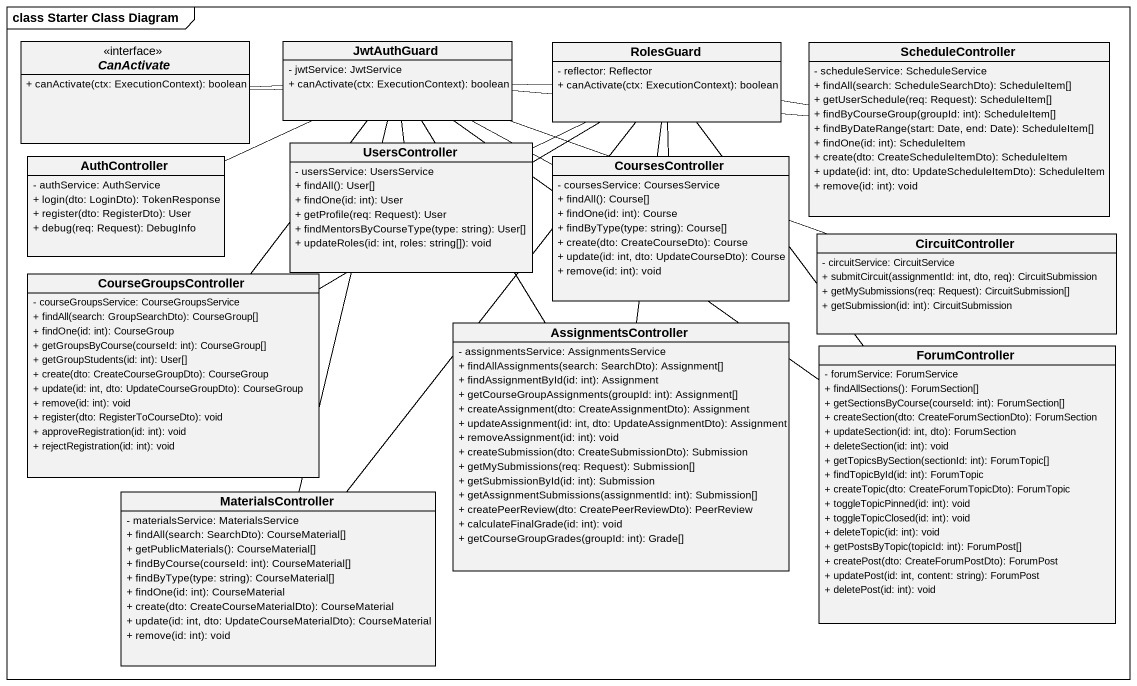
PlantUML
@startuml
mainframe class Starter Class Diagram
hide circle
hide empty members
skinparam classAttributeIconSize 0
interface CanActivate {
  {field} + canActivate(ctx: ExecutionContext): boolean
}
class JwtAuthGuard {
  - jwtService: JwtService
  {field} + canActivate(ctx: ExecutionContext): boolean
}
class RolesGuard {
  - reflector: Reflector
  {field} + canActivate(ctx: ExecutionContext): boolean
}
class ScheduleController {
  - scheduleService: ScheduleService
  {field} + findAll(search: ScheduleSearchDto): ScheduleItem[]
  {field} + getUserSchedule(req: Request): ScheduleItem[]
  {field} + findByCourseGroup(groupId: int): ScheduleItem[]
  {field} + findByDateRange(start: Date, end: Date): ScheduleItem[]
  {field} + findOne(id: int): ScheduleItem
  {field} + create(dto: CreateScheduleItemDto): ScheduleItem
  {field} + update(id: int, dto: UpdateScheduleItemDto): ScheduleItem
  {field} + remove(id: int): void
}
class AuthController {
  - authService: AuthService
  {field} + login(dto: LoginDto): TokenResponse
  {field} + register(dto: RegisterDto): User
  {field} + debug(req: Request): DebugInfo
}
class UsersController {
  - usersService: UsersService
  {field} + findAll(): User[]
  {field} + findOne(id: int): User
  {field} + getProfile(req: Request): User
  {field} + findMentorsByCourseType(type: string): User[]
  {field} + updateRoles(id: int, roles: string[]): void
}
class CoursesController {
  - coursesService: CoursesService
  {field} + findAll(): Course[]
  {field} + findOne(id: int): Course
  {field} + findByType(type: string): Course[]
  {field} + create(dto: CreateCourseDto): Course
  {field} + update(id: int, dto: UpdateCourseDto): Course
  {field} + remove(id: int): void
}
class CircuitController {
  - circuitService: CircuitService
  {field} + submitCircuit(assignmentId: int, dto, req): CircuitSubmission
  {field} + getMySubmissions(req: Request): CircuitSubmission[]
  {field} + getSubmission(id: int): CircuitSubmission
}
class CourseGroupsController {
  - courseGroupsService: CourseGroupsService
  {field} + findAll(search: GroupSearchDto): CourseGroup[]
  {field} + findOne(id: int): CourseGroup
  {field} + getGroupsByCourse(courseId: int): CourseGroup[]
  {field} + getGroupStudents(id: int): User[]
  {field} + create(dto: CreateCourseGroupDto): CourseGroup
  {field} + update(id: int, dto: UpdateCourseGroupDto): CourseGroup
  {field} + remove(id: int): void
  {field} + register(dto: RegisterToCourseDto): void
  {field} + approveRegistration(id: int): void
  {field} + rejectRegistration(id: int): void
}
class AssignmentsController {
  - assignmentsService: AssignmentsService
  {field} + findAllAssignments(search: SearchDto): Assignment[]
  {field} + findAssignmentById(id: int): Assignment
  {field} + getCourseGroupAssignments(groupId: int): Assignment[]
  {field} + createAssignment(dto: CreateAssignmentDto): Assignment
  {field} + updateAssignment(id: int, dto: UpdateAssignmentDto): Assignment
  {field} + removeAssignment(id: int): void
  {field} + createSubmission(dto: CreateSubmissionDto): Submission
  {field} + getMySubmissions(req: Request): Submission[]
  {field} + getSubmissionById(id: int): Submission
  {field} + getAssignmentSubmissions(assignmentId: int): Submission[]
  {field} + createPeerReview(dto: CreatePeerReviewDto): PeerReview
  {field} + calculateFinalGrade(id: int): void
  {field} + getCourseGroupGrades(groupId: int): Grade[]
}
class ForumController {
  - forumService: ForumService
  {field} + findAllSections(): ForumSection[]
  {field} + getSectionsByCourse(courseId: int): ForumSection[]
  {field} + createSection(dto: CreateForumSectionDto): ForumSection
  {field} + updateSection(id: int, dto): ForumSection
  {field} + deleteSection(id: int): void
  {field} + getTopicsBySection(sectionId: int): ForumTopic[]
  {field} + findTopicById(id: int): ForumTopic
  {field} + createTopic(dto: CreateForumTopicDto): ForumTopic
  {field} + toggleTopicPinned(id: int): void
  {field} + toggleTopicClosed(id: int): void
  {field} + deleteTopic(id: int): void
  {field} + getPostsByTopic(topicId: int): ForumPost[]
  {field} + createPost(dto: CreateForumPostDto): ForumPost
  {field} + updatePost(id: int, content: string): ForumPost
  {field} + deletePost(id: int): void
}
class MaterialsController {
  - materialsService: MaterialsService
  {field} + findAll(search: SearchDto): CourseMaterial[]
  {field} + getPublicMaterials(): CourseMaterial[]
  {field} + findByCourse(courseId: int): CourseMaterial[]
  {field} + findByType(type: string): CourseMaterial[]
  {field} + findOne(id: int): CourseMaterial
  {field} + create(dto: CreateCourseMaterialDto): CourseMaterial
  {field} + update(id: int, dto: UpdateCourseMaterialDto): CourseMaterial
  {field} + remove(id: int): void
}
JwtAuthGuard -left- CanActivate
RolesGuard -left- CanActivate
ScheduleController -left- JwtAuthGuard
ScheduleController -left- RolesGuard
AuthController -right- JwtAuthGuard
UsersController -up- JwtAuthGuard
UsersController -right- RolesGuard
CoursesController -left- JwtAuthGuard
CoursesController -up- RolesGuard
CircuitController -left- JwtAuthGuard
CourseGroupsController -up- JwtAuthGuard
CourseGroupsController -right- RolesGuard
AssignmentsController -up- JwtAuthGuard
AssignmentsController -up- RolesGuard
ForumController -up- JwtAuthGuard
ForumController -up- RolesGuard
MaterialsController -up- JwtAuthGuard
MaterialsController -up- RolesGuard
@enduml
